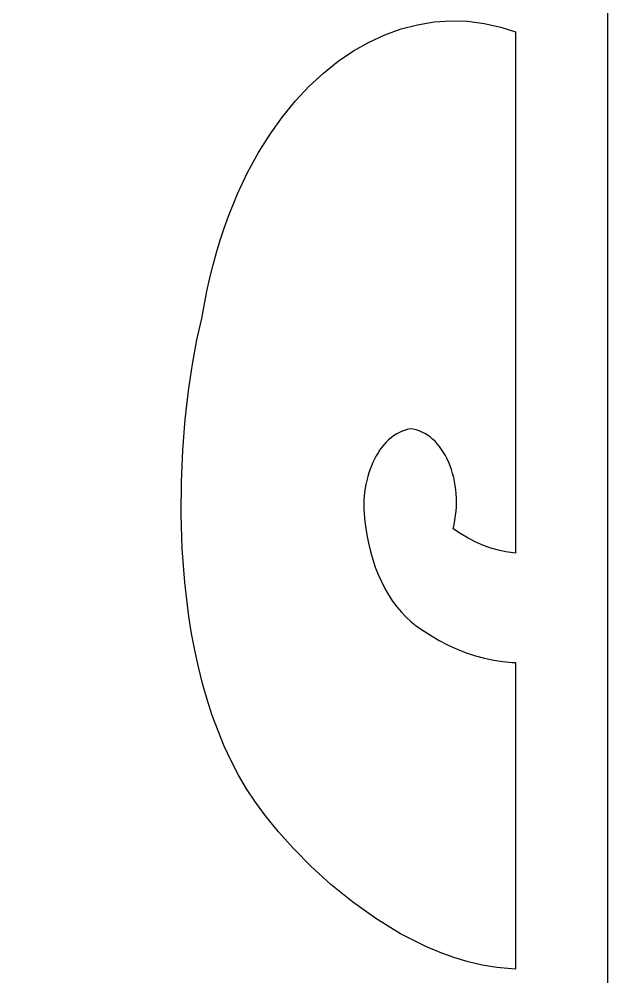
# Model space of a CAD drawing. Header units: centimetres. Extents: x 19.85 to 27, y 2.62 to 9.
# Drawn here: x 26.495 to 27, y 4.151 to 4.972 of the extents above; entities that cross this region are included whole.
import ezdxf

# ---------------------------------------------------------------- set-up
doc = ezdxf.new("R2010")
doc.units = ezdxf.units.CM
doc.header["$MEASUREMENT"] = 0
doc.layers.add('layer 1', color=7, linetype='Continuous')

msp = doc.modelspace()

# ---------------------------------------------------------------- linework, layer by layer
at = {"layer": 'layer 1', "color": 250, "lineweight": 30}
for points, knots in [([(26.99842, 2.62034), (26.99842, 2.62034), (19.84833, 2.62034), (19.84833, 2.62034), (19.84833, 2.62034), (19.84833, 2.62034), (19.84833, 9.00077), (19.84833, 9.00077), (19.84833, 9.00077), (19.84833, 9.00077), (26.99978, 9.00077), (26.99978, 9.00077), (26.99978, 9.00077), (26.99978, 9.00077), (26.99978, 2.62034), (26.99978, 2.62034), (26.99978, 2.62034), (26.99978, 2.62034), (26.99842, 2.62034), (26.99842, 2.62034)], [0, 0, 0, 0, 0.166667, 0.166667, 0.166667, 0.166667, 0.333333, 0.333333, 0.333333, 0.333333, 0.5, 0.5, 0.5, 0.5, 0.666667, 0.666667, 0.666667, 0.666667, 1, 1, 1, 1]), ([(26.92076, 4.15745), (26.92076, 4.15745), (26.92076, 4.4204), (26.92076, 4.4204), (26.92076, 4.4204), (26.92076, 4.4204), (26.91782, 4.4205), (26.91782, 4.4205), (26.91782, 4.4205), (26.91782, 4.4205), (26.90994, 4.42121), (26.90994, 4.42121), (26.90994, 4.42121), (26.90994, 4.42121), (26.90204, 4.42239), (26.90204, 4.42239), (26.90204, 4.42239), (26.90204, 4.42239), (26.89418, 4.42404), (26.89418, 4.42404), (26.89418, 4.42404), (26.89418, 4.42404), (26.88632, 4.42615), (26.88632, 4.42615), (26.88632, 4.42615), (26.88632, 4.42615), (26.87851, 4.42874), (26.87851, 4.42874), (26.87851, 4.42874), (26.87851, 4.42874), (26.87073, 4.4318), (26.87073, 4.4318), (26.87073, 4.4318), (26.87073, 4.4318), (26.86301, 4.43534), (26.86301, 4.43534), (26.86301, 4.43534), (26.86301, 4.43534), (26.85534, 4.43936), (26.85534, 4.43936), (26.85534, 4.43936), (26.85534, 4.43936), (26.84775, 4.44387), (26.84775, 4.44387), (26.84775, 4.44387), (26.84775, 4.44387), (26.84023, 4.44885), (26.84023, 4.44885), (26.84023, 4.44885), (26.84023, 4.44885), (26.83563, 4.45195), (26.83563, 4.45195), (26.83563, 4.45195), (26.83563, 4.45195), (26.8312, 4.45545), (26.8312, 4.45545), (26.8312, 4.45545), (26.8312, 4.45545), (26.82695, 4.45933), (26.82695, 4.45933), (26.82695, 4.45933), (26.82695, 4.45933), (26.82289, 4.46359), (26.82289, 4.46359), (26.82289, 4.46359), (26.82289, 4.46359), (26.81903, 4.4682), (26.81903, 4.4682), (26.81903, 4.4682), (26.81903, 4.4682), (26.81536, 4.47313), (26.81536, 4.47313), (26.81536, 4.47313), (26.81536, 4.47313), (26.81192, 4.4784), (26.81192, 4.4784), (26.81192, 4.4784), (26.81192, 4.4784), (26.80871, 4.48396), (26.80871, 4.48396), (26.80871, 4.48396), (26.80871, 4.48396), (26.80572, 4.48982), (26.80572, 4.48982), (26.80572, 4.48982), (26.80572, 4.48982), (26.80298, 4.49593), (26.80298, 4.49593), (26.80298, 4.49593), (26.80298, 4.49593), (26.8005, 4.5023), (26.8005, 4.5023), (26.8005, 4.5023), (26.8005, 4.5023), (26.79827, 4.50891), (26.79827, 4.50891), (26.79827, 4.50891), (26.79827, 4.50891), (26.79631, 4.51573), (26.79631, 4.51573), (26.79631, 4.51573), (26.79631, 4.51573), (26.79464, 4.52276), (26.79464, 4.52276), (26.79464, 4.52276), (26.79464, 4.52276), (26.79325, 4.52997), (26.79325, 4.52997), (26.79325, 4.52997), (26.79325, 4.52997), (26.79216, 4.53735), (26.79216, 4.53735), (26.79216, 4.53735), (26.79216, 4.53735), (26.79157, 4.54105), (26.79157, 4.54105), (26.79157, 4.54105), (26.79157, 4.54105), (26.79114, 4.54474), (26.79114, 4.54474), (26.79114, 4.54474), (26.79114, 4.54474), (26.79084, 4.54841), (26.79084, 4.54841), (26.79084, 4.54841), (26.79084, 4.54841), (26.79069, 4.55207), (26.79069, 4.55207), (26.79069, 4.55207), (26.79069, 4.55207), (26.79067, 4.55571), (26.79067, 4.55571), (26.79067, 4.55571), (26.79067, 4.55571), (26.79077, 4.5593), (26.79077, 4.5593), (26.79077, 4.5593), (26.79077, 4.5593), (26.79101, 4.56287), (26.79101, 4.56287), (26.79101, 4.56287), (26.79101, 4.56287), (26.79138, 4.56639), (26.79138, 4.56639), (26.79138, 4.56639), (26.79138, 4.56639), (26.79187, 4.56986), (26.79187, 4.56986), (26.79187, 4.56986), (26.79187, 4.56986), (26.79247, 4.57326), (26.79247, 4.57326), (26.79247, 4.57326), (26.79247, 4.57326), (26.79319, 4.57662), (26.79319, 4.57662), (26.79319, 4.57662), (26.79319, 4.57662), (26.79403, 4.57989), (26.79403, 4.57989), (26.79403, 4.57989), (26.79403, 4.57989), (26.79498, 4.58308), (26.79498, 4.58308), (26.79498, 4.58308), (26.79498, 4.58308), (26.79604, 4.5862), (26.79604, 4.5862), (26.79604, 4.5862), (26.79604, 4.5862), (26.79721, 4.58923), (26.79721, 4.58923), (26.79721, 4.58923), (26.79721, 4.58923), (26.79847, 4.59216), (26.79847, 4.59216), (26.79847, 4.59216), (26.79847, 4.59216), (26.79984, 4.59499), (26.79984, 4.59499), (26.79984, 4.59499), (26.79984, 4.59499), (26.8013, 4.59771), (26.8013, 4.59771), (26.8013, 4.59771), (26.8013, 4.59771), (26.80285, 4.60032), (26.80285, 4.60032), (26.80285, 4.60032), (26.80285, 4.60032), (26.80451, 4.6028), (26.80451, 4.6028), (26.80451, 4.6028), (26.80451, 4.6028), (26.80624, 4.60516), (26.80624, 4.60516), (26.80624, 4.60516), (26.80624, 4.60516), (26.80806, 4.60737), (26.80806, 4.60737), (26.80806, 4.60737), (26.80806, 4.60737), (26.80996, 4.60946), (26.80996, 4.60946), (26.80996, 4.60946), (26.80996, 4.60946), (26.81194, 4.61139), (26.81194, 4.61139), (26.81194, 4.61139), (26.81194, 4.61139), (26.814, 4.61317), (26.814, 4.61317), (26.814, 4.61317), (26.814, 4.61317), (26.81613, 4.61479), (26.81613, 4.61479), (26.81613, 4.61479), (26.81613, 4.61479), (26.81833, 4.61625), (26.81833, 4.61625), (26.81833, 4.61625), (26.81833, 4.61625), (26.8206, 4.61753), (26.8206, 4.61753), (26.8206, 4.61753), (26.8206, 4.61753), (26.82293, 4.61863), (26.82293, 4.61863), (26.82293, 4.61863), (26.82293, 4.61863), (26.82532, 4.61954), (26.82532, 4.61954), (26.82532, 4.61954), (26.82532, 4.61954), (26.82778, 4.62028), (26.82778, 4.62028), (26.82778, 4.62028), (26.82778, 4.62028), (26.83028, 4.6208), (26.83028, 4.6208), (26.83028, 4.6208), (26.83028, 4.6208), (26.83294, 4.62048), (26.83294, 4.62048), (26.83294, 4.62048), (26.83294, 4.62048), (26.83553, 4.61993), (26.83553, 4.61993), (26.83553, 4.61993), (26.83553, 4.61993), (26.83807, 4.61915), (26.83807, 4.61915), (26.83807, 4.61915), (26.83807, 4.61915), (26.84052, 4.61816), (26.84052, 4.61816), (26.84052, 4.61816), (26.84052, 4.61816), (26.84291, 4.61695), (26.84291, 4.61695), (26.84291, 4.61695), (26.84291, 4.61695), (26.84522, 4.61554), (26.84522, 4.61554), (26.84522, 4.61554), (26.84522, 4.61554), (26.84745, 4.61394), (26.84745, 4.61394), (26.84745, 4.61394), (26.84745, 4.61394), (26.84961, 4.61215), (26.84961, 4.61215), (26.84961, 4.61215), (26.84961, 4.61215), (26.85167, 4.61019), (26.85167, 4.61019), (26.85167, 4.61019), (26.85167, 4.61019), (26.85365, 4.60805), (26.85365, 4.60805), (26.85365, 4.60805), (26.85365, 4.60805), (26.85553, 4.60576), (26.85553, 4.60576), (26.85553, 4.60576), (26.85553, 4.60576), (26.85731, 4.60331), (26.85731, 4.60331), (26.85731, 4.60331), (26.85731, 4.60331), (26.85899, 4.60071), (26.85899, 4.60071), (26.85899, 4.60071), (26.85899, 4.60071), (26.86058, 4.59799), (26.86058, 4.59799), (26.86058, 4.59799), (26.86058, 4.59799), (26.86205, 4.59513), (26.86205, 4.59513), (26.86205, 4.59513), (26.86205, 4.59513), (26.8634, 4.59216), (26.8634, 4.59216), (26.8634, 4.59216), (26.8634, 4.59216), (26.86465, 4.58908), (26.86465, 4.58908), (26.86465, 4.58908), (26.86465, 4.58908), (26.86578, 4.58589), (26.86578, 4.58589), (26.86578, 4.58589), (26.86578, 4.58589), (26.86679, 4.58261), (26.86679, 4.58261), (26.86679, 4.58261), (26.86679, 4.58261), (26.86767, 4.57924), (26.86767, 4.57924), (26.86767, 4.57924), (26.86767, 4.57924), (26.86842, 4.57579), (26.86842, 4.57579), (26.86842, 4.57579), (26.86842, 4.57579), (26.86903, 4.57227), (26.86903, 4.57227), (26.86903, 4.57227), (26.86903, 4.57227), (26.86952, 4.5687), (26.86952, 4.5687), (26.86952, 4.5687), (26.86952, 4.5687), (26.86985, 4.56507), (26.86985, 4.56507), (26.86985, 4.56507), (26.86985, 4.56507), (26.87006, 4.5614), (26.87006, 4.5614), (26.87006, 4.5614), (26.87006, 4.5614), (26.87011, 4.55768), (26.87011, 4.55768), (26.87011, 4.55768), (26.87011, 4.55768), (26.87001, 4.55395), (26.87001, 4.55395), (26.87001, 4.55395), (26.87001, 4.55395), (26.86975, 4.55019), (26.86975, 4.55019), (26.86975, 4.55019), (26.86975, 4.55019), (26.86934, 4.54642), (26.86934, 4.54642), (26.86934, 4.54642), (26.86934, 4.54642), (26.86879, 4.54265), (26.86879, 4.54265), (26.86879, 4.54265), (26.86879, 4.54265), (26.86804, 4.53888), (26.86804, 4.53888), (26.86804, 4.53888), (26.86804, 4.53888), (26.86713, 4.53513), (26.86713, 4.53513), (26.86713, 4.53513), (26.86713, 4.53513), (26.87369, 4.5308), (26.87369, 4.5308), (26.87369, 4.5308), (26.87369, 4.5308), (26.88022, 4.52699), (26.88022, 4.52699), (26.88022, 4.52699), (26.88022, 4.52699), (26.88672, 4.52368), (26.88672, 4.52368), (26.88672, 4.52368), (26.88672, 4.52368), (26.89319, 4.52089), (26.89319, 4.52089), (26.89319, 4.52089), (26.89319, 4.52089), (26.89961, 4.51858), (26.89961, 4.51858), (26.89961, 4.51858), (26.89961, 4.51858), (26.90599, 4.51675), (26.90599, 4.51675), (26.90599, 4.51675), (26.90599, 4.51675), (26.91232, 4.51539), (26.91232, 4.51539), (26.91232, 4.51539), (26.91232, 4.51539), (26.9186, 4.51449), (26.9186, 4.51449), (26.9186, 4.51449), (26.9186, 4.51449), (26.92076, 4.51433), (26.92076, 4.51433), (26.92076, 4.51433), (26.92076, 4.51433), (26.92076, 4.96141), (26.92076, 4.96141), (26.92076, 4.96141), (26.92076, 4.96141), (26.90816, 4.96555), (26.90816, 4.96555), (26.90816, 4.96555), (26.90816, 4.96555), (26.89388, 4.96877), (26.89388, 4.96877), (26.89388, 4.96877), (26.89388, 4.96877), (26.87954, 4.97057), (26.87954, 4.97057), (26.87954, 4.97057), (26.87954, 4.97057), (26.8652, 4.97098), (26.8652, 4.97098), (26.8652, 4.97098), (26.8652, 4.97098), (26.85091, 4.97), (26.85091, 4.97), (26.85091, 4.97), (26.85091, 4.97), (26.8367, 4.96767), (26.8367, 4.96767), (26.8367, 4.96767), (26.8367, 4.96767), (26.82264, 4.96399), (26.82264, 4.96399), (26.82264, 4.96399), (26.82264, 4.96399), (26.80876, 4.95899), (26.80876, 4.95899), (26.80876, 4.95899), (26.80876, 4.95899), (26.79513, 4.95269), (26.79513, 4.95269), (26.79513, 4.95269), (26.79513, 4.95269), (26.78178, 4.94511), (26.78178, 4.94511), (26.78178, 4.94511), (26.78178, 4.94511), (26.76876, 4.93628), (26.76876, 4.93628), (26.76876, 4.93628), (26.76876, 4.93628), (26.75613, 4.92619), (26.75613, 4.92619), (26.75613, 4.92619), (26.75613, 4.92619), (26.74392, 4.91489), (26.74392, 4.91489), (26.74392, 4.91489), (26.74392, 4.91489), (26.7322, 4.90239), (26.7322, 4.90239), (26.7322, 4.90239), (26.7322, 4.90239), (26.721, 4.88871), (26.721, 4.88871), (26.721, 4.88871), (26.721, 4.88871), (26.71039, 4.87386), (26.71039, 4.87386), (26.71039, 4.87386), (26.71039, 4.87386), (26.70039, 4.85787), (26.70039, 4.85787), (26.70039, 4.85787), (26.70039, 4.85787), (26.69106, 4.84076), (26.69106, 4.84076), (26.69106, 4.84076), (26.69106, 4.84076), (26.68246, 4.82255), (26.68246, 4.82255), (26.68246, 4.82255), (26.68246, 4.82255), (26.67462, 4.80325), (26.67462, 4.80325), (26.67462, 4.80325), (26.67462, 4.80325), (26.671, 4.7932), (26.671, 4.7932), (26.671, 4.7932), (26.671, 4.7932), (26.6676, 4.78289), (26.6676, 4.78289), (26.6676, 4.78289), (26.6676, 4.78289), (26.66441, 4.77232), (26.66441, 4.77232), (26.66441, 4.77232), (26.66441, 4.77232), (26.66144, 4.76149), (26.66144, 4.76149), (26.66144, 4.76149), (26.66144, 4.76149), (26.65871, 4.75041), (26.65871, 4.75041), (26.65871, 4.75041), (26.65871, 4.75041), (26.6562, 4.73907), (26.6562, 4.73907), (26.6562, 4.73907), (26.6562, 4.73907), (26.65192, 4.71564), (26.65192, 4.71564), (26.65192, 4.71564), (26.65192, 4.71564), (26.64766, 4.69722), (26.64766, 4.69722), (26.64766, 4.69722), (26.64766, 4.69722), (26.64378, 4.67643), (26.64378, 4.67643), (26.64378, 4.67643), (26.64378, 4.67643), (26.64036, 4.65356), (26.64036, 4.65356), (26.64036, 4.65356), (26.64036, 4.65356), (26.63759, 4.6289), (26.63759, 4.6289), (26.63759, 4.6289), (26.63759, 4.6289), (26.63554, 4.60274), (26.63554, 4.60274), (26.63554, 4.60274), (26.63554, 4.60274), (26.63436, 4.57538), (26.63436, 4.57538), (26.63436, 4.57538), (26.63436, 4.57538), (26.63417, 4.54712), (26.63417, 4.54712), (26.63417, 4.54712), (26.63417, 4.54712), (26.6351, 4.51825), (26.6351, 4.51825), (26.6351, 4.51825), (26.6351, 4.51825), (26.63726, 4.48906), (26.63726, 4.48906), (26.63726, 4.48906), (26.63726, 4.48906), (26.63885, 4.47444), (26.63885, 4.47444), (26.63885, 4.47444), (26.63885, 4.47444), (26.64079, 4.45985), (26.64079, 4.45985), (26.64079, 4.45985), (26.64079, 4.45985), (26.64312, 4.44533), (26.64312, 4.44533), (26.64312, 4.44533), (26.64312, 4.44533), (26.64582, 4.43092), (26.64582, 4.43092), (26.64582, 4.43092), (26.64582, 4.43092), (26.64893, 4.41664), (26.64893, 4.41664), (26.64893, 4.41664), (26.64893, 4.41664), (26.65246, 4.40255), (26.65246, 4.40255), (26.65246, 4.40255), (26.65246, 4.40255), (26.65644, 4.38867), (26.65644, 4.38867), (26.65644, 4.38867), (26.65644, 4.38867), (26.66084, 4.37505), (26.66084, 4.37505), (26.66084, 4.37505), (26.66084, 4.37505), (26.66573, 4.36171), (26.66573, 4.36171), (26.66573, 4.36171), (26.66573, 4.36171), (26.6711, 4.3487), (26.6711, 4.3487), (26.6711, 4.3487), (26.6711, 4.3487), (26.67696, 4.33605), (26.67696, 4.33605), (26.67696, 4.33605), (26.67696, 4.33605), (26.68333, 4.3238), (26.68333, 4.3238), (26.68333, 4.3238), (26.68333, 4.3238), (26.69024, 4.31199), (26.69024, 4.31199), (26.69024, 4.31199), (26.69024, 4.31199), (26.6977, 4.30065), (26.6977, 4.30065), (26.6977, 4.30065), (26.6977, 4.30065), (26.7065, 4.28874), (26.7065, 4.28874), (26.7065, 4.28874), (26.7065, 4.28874), (26.71753, 4.27525), (26.71753, 4.27525), (26.71753, 4.27525), (26.71753, 4.27525), (26.73064, 4.26066), (26.73064, 4.26066), (26.73064, 4.26066), (26.73064, 4.26066), (26.74568, 4.24543), (26.74568, 4.24543), (26.74568, 4.24543), (26.74568, 4.24543), (26.76249, 4.23005), (26.76249, 4.23005), (26.76249, 4.23005), (26.76249, 4.23005), (26.78093, 4.21498), (26.78093, 4.21498), (26.78093, 4.21498), (26.78093, 4.21498), (26.80083, 4.20069), (26.80083, 4.20069), (26.80083, 4.20069), (26.80083, 4.20069), (26.82207, 4.18766), (26.82207, 4.18766), (26.82207, 4.18766), (26.82207, 4.18766), (26.84447, 4.17635), (26.84447, 4.17635), (26.84447, 4.17635), (26.84447, 4.17635), (26.85607, 4.1715), (26.85607, 4.1715), (26.85607, 4.1715), (26.85607, 4.1715), (26.86791, 4.16726), (26.86791, 4.16726), (26.86791, 4.16726), (26.86791, 4.16726), (26.87996, 4.16368), (26.87996, 4.16368), (26.87996, 4.16368), (26.87996, 4.16368), (26.8922, 4.16083), (26.8922, 4.16083), (26.8922, 4.16083), (26.8922, 4.16083), (26.90465, 4.15876), (26.90465, 4.15876), (26.90465, 4.15876), (26.90465, 4.15876), (26.91723, 4.15754), (26.91723, 4.15754), (26.91723, 4.15754), (26.91723, 4.15754), (26.92076, 4.15745), (26.92076, 4.15745)], [0, 0, 0, 0, 0.005917, 0.005917, 0.005917, 0.005917, 0.011834, 0.011834, 0.011834, 0.011834, 0.017751, 0.017751, 0.017751, 0.017751, 0.023669, 0.023669, 0.023669, 0.023669, 0.029586, 0.029586, 0.029586, 0.029586, 0.035503, 0.035503, 0.035503, 0.035503, 0.04142, 0.04142, 0.04142, 0.04142, 0.047337, 0.047337, 0.047337, 0.047337, 0.053254, 0.053254, 0.053254, 0.053254, 0.059172, 0.059172, 0.059172, 0.059172, 0.065089, 0.065089, 0.065089, 0.065089, 0.071006, 0.071006, 0.071006, 0.071006, 0.076923, 0.076923, 0.076923, 0.076923, 0.08284, 0.08284, 0.08284, 0.08284, 0.088757, 0.088757, 0.088757, 0.088757, 0.094675, 0.094675, 0.094675, 0.094675, 0.100592, 0.100592, 0.100592, 0.100592, 0.106509, 0.106509, 0.106509, 0.106509, 0.112426, 0.112426, 0.112426, 0.112426, 0.118343, 0.118343, 0.118343, 0.118343, 0.12426, 0.12426, 0.12426, 0.12426, 0.130178, 0.130178, 0.130178, 0.130178, 0.136095, 0.136095, 0.136095, 0.136095, 0.142012, 0.142012, 0.142012, 0.142012, 0.147929, 0.147929, 0.147929, 0.147929, 0.153846, 0.153846, 0.153846, 0.153846, 0.159763, 0.159763, 0.159763, 0.159763, 0.16568, 0.16568, 0.16568, 0.16568, 0.171598, 0.171598, 0.171598, 0.171598, 0.177515, 0.177515, 0.177515, 0.177515, 0.183432, 0.183432, 0.183432, 0.183432, 0.189349, 0.189349, 0.189349, 0.189349, 0.195266, 0.195266, 0.195266, 0.195266, 0.201183, 0.201183, 0.201183, 0.201183, 0.207101, 0.207101, 0.207101, 0.207101, 0.213018, 0.213018, 0.213018, 0.213018, 0.218935, 0.218935, 0.218935, 0.218935, 0.224852, 0.224852, 0.224852, 0.224852, 0.230769, 0.230769, 0.230769, 0.230769, 0.236686, 0.236686, 0.236686, 0.236686, 0.242604, 0.242604, 0.242604, 0.242604, 0.248521, 0.248521, 0.248521, 0.248521, 0.254438, 0.254438, 0.254438, 0.254438, 0.260355, 0.260355, 0.260355, 0.260355, 0.266272, 0.266272, 0.266272, 0.266272, 0.272189, 0.272189, 0.272189, 0.272189, 0.278107, 0.278107, 0.278107, 0.278107, 0.284024, 0.284024, 0.284024, 0.284024, 0.289941, 0.289941, 0.289941, 0.289941, 0.295858, 0.295858, 0.295858, 0.295858, 0.301775, 0.301775, 0.301775, 0.301775, 0.307692, 0.307692, 0.307692, 0.307692, 0.313609, 0.313609, 0.313609, 0.313609, 0.319527, 0.319527, 0.319527, 0.319527, 0.325444, 0.325444, 0.325444, 0.325444, 0.331361, 0.331361, 0.331361, 0.331361, 0.337278, 0.337278, 0.337278, 0.337278, 0.343195, 0.343195, 0.343195, 0.343195, 0.349112, 0.349112, 0.349112, 0.349112, 0.35503, 0.35503, 0.35503, 0.35503, 0.360947, 0.360947, 0.360947, 0.360947, 0.366864, 0.366864, 0.366864, 0.366864, 0.372781, 0.372781, 0.372781, 0.372781, 0.378698, 0.378698, 0.378698, 0.378698, 0.384615, 0.384615, 0.384615, 0.384615, 0.390533, 0.390533, 0.390533, 0.390533, 0.39645, 0.39645, 0.39645, 0.39645, 0.402367, 0.402367, 0.402367, 0.402367, 0.408284, 0.408284, 0.408284, 0.408284, 0.414201, 0.414201, 0.414201, 0.414201, 0.420118, 0.420118, 0.420118, 0.420118, 0.426036, 0.426036, 0.426036, 0.426036, 0.431953, 0.431953, 0.431953, 0.431953, 0.43787, 0.43787, 0.43787, 0.43787, 0.443787, 0.443787, 0.443787, 0.443787, 0.449704, 0.449704, 0.449704, 0.449704, 0.455621, 0.455621, 0.455621, 0.455621, 0.461538, 0.461538, 0.461538, 0.461538, 0.467456, 0.467456, 0.467456, 0.467456, 0.473373, 0.473373, 0.473373, 0.473373, 0.47929, 0.47929, 0.47929, 0.47929, 0.485207, 0.485207, 0.485207, 0.485207, 0.491124, 0.491124, 0.491124, 0.491124, 0.497041, 0.497041, 0.497041, 0.497041, 0.502959, 0.502959, 0.502959, 0.502959, 0.508876, 0.508876, 0.508876, 0.508876, 0.514793, 0.514793, 0.514793, 0.514793, 0.52071, 0.52071, 0.52071, 0.52071, 0.526627, 0.526627, 0.526627, 0.526627, 0.532544, 0.532544, 0.532544, 0.532544, 0.538462, 0.538462, 0.538462, 0.538462, 0.544379, 0.544379, 0.544379, 0.544379, 0.550296, 0.550296, 0.550296, 0.550296, 0.556213, 0.556213, 0.556213, 0.556213, 0.56213, 0.56213, 0.56213, 0.56213, 0.568047, 0.568047, 0.568047, 0.568047, 0.573964, 0.573964, 0.573964, 0.573964, 0.579882, 0.579882, 0.579882, 0.579882, 0.585799, 0.585799, 0.585799, 0.585799, 0.591716, 0.591716, 0.591716, 0.591716, 0.597633, 0.597633, 0.597633, 0.597633, 0.60355, 0.60355, 0.60355, 0.60355, 0.609467, 0.609467, 0.609467, 0.609467, 0.615385, 0.615385, 0.615385, 0.615385, 0.621302, 0.621302, 0.621302, 0.621302, 0.627219, 0.627219, 0.627219, 0.627219, 0.633136, 0.633136, 0.633136, 0.633136, 0.639053, 0.639053, 0.639053, 0.639053, 0.64497, 0.64497, 0.64497, 0.64497, 0.650888, 0.650888, 0.650888, 0.650888, 0.656805, 0.656805, 0.656805, 0.656805, 0.662722, 0.662722, 0.662722, 0.662722, 0.668639, 0.668639, 0.668639, 0.668639, 0.674556, 0.674556, 0.674556, 0.674556, 0.680473, 0.680473, 0.680473, 0.680473, 0.686391, 0.686391, 0.686391, 0.686391, 0.692308, 0.692308, 0.692308, 0.692308, 0.698225, 0.698225, 0.698225, 0.698225, 0.704142, 0.704142, 0.704142, 0.704142, 0.710059, 0.710059, 0.710059, 0.710059, 0.715976, 0.715976, 0.715976, 0.715976, 0.721893, 0.721893, 0.721893, 0.721893, 0.727811, 0.727811, 0.727811, 0.727811, 0.733728, 0.733728, 0.733728, 0.733728, 0.739645, 0.739645, 0.739645, 0.739645, 0.745562, 0.745562, 0.745562, 0.745562, 0.751479, 0.751479, 0.751479, 0.751479, 0.757396, 0.757396, 0.757396, 0.757396, 0.763314, 0.763314, 0.763314, 0.763314, 0.769231, 0.769231, 0.769231, 0.769231, 0.775148, 0.775148, 0.775148, 0.775148, 0.781065, 0.781065, 0.781065, 0.781065, 0.786982, 0.786982, 0.786982, 0.786982, 0.792899, 0.792899, 0.792899, 0.792899, 0.798817, 0.798817, 0.798817, 0.798817, 0.804734, 0.804734, 0.804734, 0.804734, 0.810651, 0.810651, 0.810651, 0.810651, 0.816568, 0.816568, 0.816568, 0.816568, 0.822485, 0.822485, 0.822485, 0.822485, 0.828402, 0.828402, 0.828402, 0.828402, 0.83432, 0.83432, 0.83432, 0.83432, 0.840237, 0.840237, 0.840237, 0.840237, 0.846154, 0.846154, 0.846154, 0.846154, 0.852071, 0.852071, 0.852071, 0.852071, 0.857988, 0.857988, 0.857988, 0.857988, 0.863905, 0.863905, 0.863905, 0.863905, 0.869822, 0.869822, 0.869822, 0.869822, 0.87574, 0.87574, 0.87574, 0.87574, 0.881657, 0.881657, 0.881657, 0.881657, 0.887574, 0.887574, 0.887574, 0.887574, 0.893491, 0.893491, 0.893491, 0.893491, 0.899408, 0.899408, 0.899408, 0.899408, 0.905325, 0.905325, 0.905325, 0.905325, 0.911243, 0.911243, 0.911243, 0.911243, 0.91716, 0.91716, 0.91716, 0.91716, 0.923077, 0.923077, 0.923077, 0.923077, 0.928994, 0.928994, 0.928994, 0.928994, 0.934911, 0.934911, 0.934911, 0.934911, 0.940828, 0.940828, 0.940828, 0.940828, 0.946746, 0.946746, 0.946746, 0.946746, 0.952663, 0.952663, 0.952663, 0.952663, 0.95858, 0.95858, 0.95858, 0.95858, 0.964497, 0.964497, 0.964497, 0.964497, 0.970414, 0.970414, 0.970414, 0.970414, 0.976331, 0.976331, 0.976331, 0.976331, 0.982249, 0.982249, 0.982249, 0.982249, 0.988166, 0.988166, 0.988166, 0.988166, 1, 1, 1, 1])]:
    msp.add_open_spline(points, degree=3, knots=knots, dxfattribs=at)

doc.saveas('drawing.dxf')
